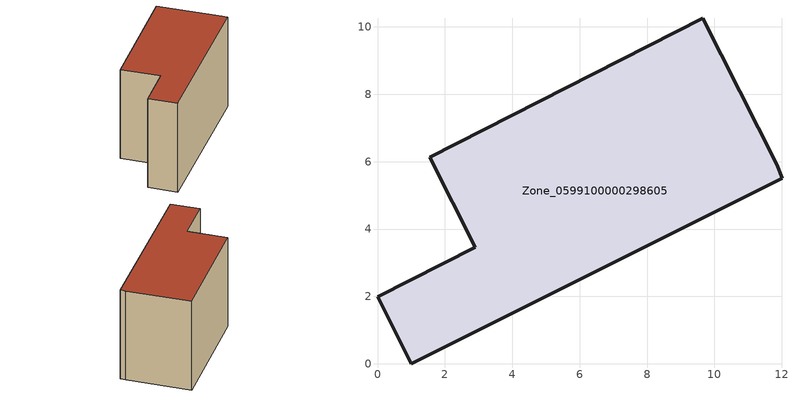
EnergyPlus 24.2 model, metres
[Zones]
Zone_0599100000298605
 floor ground (C_G): 0,1.99 2.9,3.46 1.55,6.13 9.65,10.26 11.85,5.92 12.01,5.51 1.01,0 z3.2
 wall outside (C_F): 2.9,3.46 0,1.99 1.01,0 12.01,5.51 11.85,5.92 9.65,10.26 1.55,6.13 2.9,3.46 z3.2:10.56
 roof outside (C_R): 11.85,5.92 9.65,10.26 1.55,6.13 2.9,3.46 0,1.99 1.01,0 12.01,5.51 z10.56
[BUILDING]
Pand.0599100000298605: North Axis=0; Terrain=City; Loads Convergence Tolerance Value=0.04; Temperature Convergence Tolerance Value=0.4; Solar Distribution=FullExterior; Maximum Number of Warmup Days=25; Minimum Number of Warmup Days=1
[Site:Location]
Rotterdam.The.Hague.AP_ZH_NLD Design_Conditions: Latitude=51.96; Longitude=4.45; Time Zone=1; Elevation=-4.5
[SITE:GROUNDTEMPERATURE:BUILDINGSURFACE]
18, 18, 18, 18, 18, 18, 18, 18, 18, 18, 18, 18
[MATERIAL] Thermal Absorptance=0.9; Solar Absorptance=0.7; Visible Absorptance=0.7
Name | Roughness | Thickness | Conductivity | Density | Specific Heat
G.TC.1992-2005 | MediumSmooth | 0.15 | 0.06 | 540 | 1210
F.TC.1992-2005 | Rough | 0.3 | 0.12 | 1920 | 840
R.TC.1992-2005 | MediumRough | 0.2 | 0.08 | 1500 | 1000
[CONSTRUCTION]
C_G: G.TC.1992-2005
C_F: F.TC.1992-2005
C_R: R.TC.1992-2005
[ZONE]
Zone_0599100000298605: Type=1; Multiplier=1; Ceiling Height=Autocalculate; Volume=Autocalculate; Floor Area=autocalculate; Part of Total Floor Area=Yes
[ZONEINFILTRATION:DESIGNFLOWRATE]
Infil_Zone_0599100000298605: Zone or ZoneList or Space or SpaceList=Zone_0599100000298605; Schedule=AlwaysOn; Design Flow Rate Calculation Method=Flow/Area; Flow Rate per Floor Area=0.0015; Constant Term Coefficient=1; Temperature Term Coefficient=0; Velocity Term Coefficient=0; Velocity Squared Term Coefficient=0
[HVACTEMPLATE:ZONE:IDEALLOADSAIRSYSTEM]
Zone_0599100000298605: Maximum Heating Supply Air Temperature=50; Minimum Cooling Supply Air Temperature=13; Maximum Heating Supply Air Humidity Ratio=0.0156; Minimum Cooling Supply Air Humidity Ratio=0.0077; Heating Limit=NoLimit; Cooling Limit=NoLimit; Dehumidification Control Type=ConstantSensibleHeatRatio; Cooling Sensible Heat Ratio=0.7; Dehumidification Setpoint=60; Humidification Control Type=None; Humidification Setpoint=30; Outdoor Air Method=None; Outdoor Air Flow Rate per Person=0.00944; Outdoor Air Flow Rate per Zone Floor Area=0; Outdoor Air Flow Rate per Zone=0; Demand Controlled Ventilation Type=None; Outdoor Air Economizer Type=NoEconomizer; Heat Recovery Type=None; Sensible Heat Recovery Effectiveness=0.7; Latent Heat Recovery Effectiveness=0.65
[ZONECONTROL:THERMOSTAT]
ThermostatControl_Zone_0599100000298605: Zone or ZoneList=Zone_0599100000298605; Control Type Schedule=DualSetpointControlType; Control 1=Thermostat_Zone_0599100000298605; Temperature Difference Between Cutout And Setpoint=0
[THERMOSTATSETPOINT:DUALSETPOINT]
Thermostat_Zone_0599100000298605: Heating Setpoint Temperature Schedule=HeatingSetpoint_Zone_0599100000298605; Cooling Setpoint Temperature Schedule=CoolingSetpoint_Zone_0599100000298605
[SCHEDULE:COMPACT]
HeatingSetpoint_Zone_0599100000298605: Through: 12/31, For: AllDays, Until: 24:00, 21
CoolingSetpoint_Zone_0599100000298605: Through: 12/31, For: AllDays, Until: 24:00, 24
DualSetpointControlType: Through: 12/31, For: AllDays, Until: 24:00, 4
AlwaysOn: Through: 12/31, For: AllDays, Until: 24:00, 1
